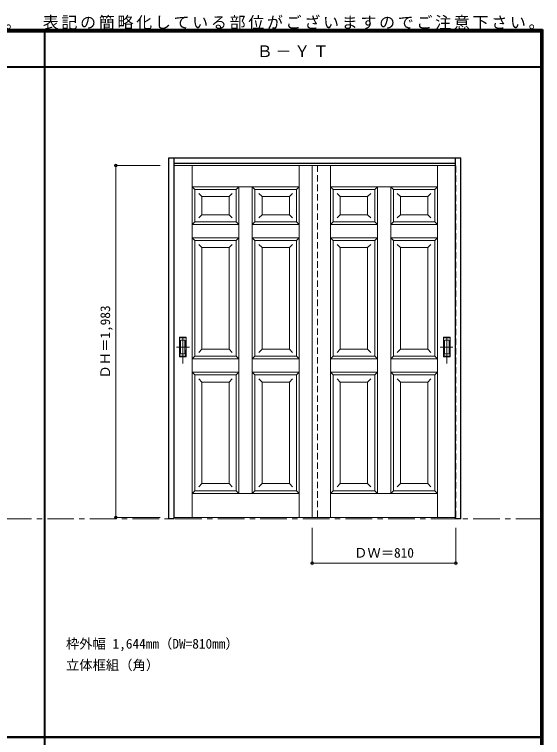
# Model space of a CAD drawing. Units: millimetres, scale not verified. Extents: x -6000 to 5700, y -4307 to 4260.
# Drawn here: x 2725 to 5700, y 186 to 4260 of the extents above; entities that cross this region are included whole.
import ezdxf
from ezdxf.enums import TextEntityAlignment as Align

# ---------------------------------------------------------------- set-up
doc = ezdxf.new("R2010")
doc.units = ezdxf.units.MM
doc.header["$LTSCALE"] = 30
doc.header["$PDMODE"] = 32
doc.header["$PDSIZE"] = 15
doc.linetypes.add('CHAIN1', pattern=[8, 5, -1, 1, -1])
doc.linetypes.add('DASHED1', pattern=[1.8, 1.2, -0.6])
for name, color, linetype, lineweight in [('0-1_通り芯', 7, 'CHAIN1', 18), ('0-2_扉', 7, 'Continuous', 18), ('0-3_仕上げ', 3, 'Continuous', 25), ('0-6_引手', 7, 'Continuous', 18), ('0-B_寸法', 4, 'Continuous', 9), ('F-1_枠', 6, 'Continuous', 40)]:
    doc.layers.add(name, color=color, linetype=linetype, lineweight=lineweight)
doc.layers.add('0-A_文字', color=7, linetype='Continuous')
doc.styles.add('ＭＳ ゴシック', font='')
doc.styles.get('ＭＳ ゴシック').set_extended_font_data('MS Gothic')

msp = doc.modelspace()

# ---------------------------------------------------------------- linework, layer by layer
at = {"layer": '0-1_通り芯'}
msp.add_line((-5490, 1418), (5690, 1418), dxfattribs=at)
at = {"layer": '0-2_扉', "color": 4, "linetype": 'DASHED1', "lineweight": 9}
for p, q in [((3622, 1426.5), (3622, 3409.5)), ((3622, 3409.5), (3625, 3409.5)), ((4402, 3409.5), (4402, 3405.5)), ((4402, 3409.5), (4402, 3405.5)), ((4432, 3409.5), (4432, 3405.5)), ((4432, 3409.5), (4432, 3405.5)), ((5212, 3409.5), (5209, 3409.5)), ((5212, 1426.5), (5212, 3409.5)), ((3622, 1426.5), (3625, 1426.5)), ((5212, 1426.5), (5209, 1426.5))]:
    msp.add_line(p, q, dxfattribs=at)
at = {"layer": '0-2_扉'}
for p, q in [((4432, 3409.5), (3625, 3409.5)), ((3725.5, 1426.5), (3725.5, 3409.5)), ((4328.5, 1426.5), (4328.5, 3409.5)), ((4402, 3409.5), (4402, 1426.5)), ((4402, 3409.5), (5209, 3409.5)), ((4505.5, 1426.5), (4505.5, 3409.5)), ((5108.5, 1426.5), (5108.5, 3409.5)), ((3987, 3289.5), (3725.5, 3289.5)), ((3725.5, 3289.5), (3740.5, 3274.5)), ((3740.5, 3091.5), (3740.5, 3274.5)), ((3974.5, 3274.5), (3740.5, 3274.5)), ((3974.5, 3274.5), (3989.21, 3289.21)), ((3974.5, 3274.5), (3974.5, 3091.5)), ((4328.5, 3289.5), (3987, 3289.5)), ((3989.5, 3289.5), (3989.5, 1561.5)), ((4079.5, 3274.5), (4064.5, 3289.5)), ((4064.5, 3289.5), (4064.5, 1561.5)), ((4079.5, 3274.5), (4079.5, 3091.5)), ((4313.5, 3274.5), (4079.5, 3274.5)), ((4328.5, 3289.5), (4313.5, 3274.5)), ((4313.5, 3091.5), (4313.5, 3274.5)), ((4505.5, 3289.5), (4520.5, 3274.5)), ((4505.5, 3289.5), (4847, 3289.5)), ((4520.5, 3091.5), (4520.5, 3274.5)), ((4520.5, 3274.5), (4754.5, 3274.5)), ((4754.5, 3274.5), (4769.5, 3289.5)), ((4754.5, 3274.5), (4754.5, 3091.5)), ((4769.5, 3289.5), (4769.5, 1561.5)), ((4844.5, 3289.5), (4844.5, 1561.5)), ((4859.5, 3274.5), (4844.79, 3289.21)), ((4847, 3289.5), (5108.5, 3289.5)), ((4859.5, 3274.5), (4859.5, 3091.5)), ((4859.5, 3274.5), (5093.5, 3274.5)), ((5108.5, 3289.5), (5093.5, 3274.5)), ((5093.5, 3091.5), (5093.5, 3274.5)), ((3780.5, 3234.5), (3762.82, 3252.18)), ((3780.5, 3234.5), (3780.5, 3131.5)), ((3780.5, 3234.5), (3934.5, 3234.5)), ((3934.5, 3234.5), (3952.18, 3252.18)), ((3934.5, 3131.5), (3934.5, 3234.5)), ((4119.5, 3234.5), (4101.82, 3252.18)), ((4119.5, 3234.5), (4119.5, 3131.5)), ((4119.5, 3234.5), (4273.5, 3234.5)), ((4273.5, 3234.5), (4291.18, 3252.18)), ((4273.5, 3131.5), (4273.5, 3234.5)), ((4560.5, 3234.5), (4542.82, 3252.18)), ((4560.5, 3131.5), (4560.5, 3234.5)), ((4714.5, 3234.5), (4560.5, 3234.5)), ((4714.5, 3234.5), (4732.18, 3252.18)), ((4714.5, 3234.5), (4714.5, 3131.5)), ((4899.5, 3234.5), (4881.82, 3252.18)), ((4899.5, 3131.5), (4899.5, 3234.5)), ((5053.5, 3234.5), (4899.5, 3234.5)), ((5053.5, 3234.5), (5071.18, 3252.18)), ((5053.5, 3234.5), (5053.5, 3131.5)), ((3780.5, 3131.5), (3762.82, 3113.82)), ((3780.5, 3131.5), (3934.5, 3131.5)), ((3934.5, 3131.5), (3934.5, 3132.93)), ((3934.5, 3131.5), (3952.18, 3113.82)), ((4119.5, 3131.5), (4101.82, 3113.82)), ((4119.5, 3131.5), (4273.5, 3131.5)), ((4273.5, 3131.5), (4273.5, 3132.93)), ((4273.5, 3131.5), (4291.18, 3113.82)), ((4560.5, 3131.5), (4542.82, 3113.82)), ((4560.5, 3131.5), (4560.5, 3132.93)), ((4714.5, 3131.5), (4560.5, 3131.5)), ((4714.5, 3131.5), (4732.18, 3113.82)), ((4899.5, 3131.5), (4881.82, 3113.82)), ((4899.5, 3131.5), (4899.5, 3132.93)), ((5053.5, 3131.5), (4899.5, 3131.5)), ((5053.5, 3131.5), (5071.18, 3113.82)), ((3740.5, 3091.5), (3725.5, 3076.5)), ((3725.5, 3076.5), (3989.5, 3076.5)), ((3974.5, 3091.5), (3740.5, 3091.5)), ((3750.5, 3091.5), (3974.5, 3091.5)), ((3989.5, 3076.5), (3974.5, 3091.5)), ((4079.5, 3091.5), (4064.5, 3076.5)), ((4064.5, 3076.5), (4328.5, 3076.5)), ((4079.5, 3091.5), (4268.5, 3091.5)), ((4313.5, 3091.5), (4114.5, 3091.5)), ((4313.31, 3091.5), (4313.5, 3091.5)), ((4328.5, 3076.5), (4313.5, 3091.5)), ((4505.5, 3076.5), (4520.5, 3091.5)), ((4769.5, 3076.5), (4505.5, 3076.5)), ((4520.69, 3091.5), (4520.5, 3091.5)), ((4520.5, 3091.5), (4719.5, 3091.5)), ((4754.5, 3091.5), (4565.5, 3091.5)), ((4754.5, 3091.5), (4769.5, 3076.5)), ((4844.5, 3076.5), (4859.5, 3091.5)), ((5108.5, 3076.5), (4844.5, 3076.5)), ((5083.5, 3091.5), (4859.5, 3091.5)), ((4859.5, 3091.5), (5093.5, 3091.5)), ((5093.5, 3091.5), (5108.5, 3076.5)), ((3740.5, 2986.5), (3725.5, 3001.5)), ((3989.5, 3001.5), (3725.5, 3001.5)), ((3740.5, 2334), (3740.5, 2986.5)), ((3974.5, 2986.5), (3740.5, 2986.5)), ((3989.5, 3001.5), (3974.5, 2986.5)), ((3974.5, 2334), (3974.5, 2986.5)), ((4079.5, 2986.5), (4064.5, 3001.5)), ((4328.5, 3001.5), (4064.5, 3001.5)), ((4079.5, 2334), (4079.5, 2986.5)), ((4313.5, 2986.5), (4079.5, 2986.5)), ((4328.5, 3001.5), (4313.5, 2986.5)), ((4313.5, 2334), (4313.5, 2986.5)), ((4505.5, 3001.5), (4520.5, 2986.5)), ((4505.5, 3001.5), (4769.5, 3001.5)), ((4520.5, 2334), (4520.5, 2986.5)), ((4520.5, 2986.5), (4754.5, 2986.5)), ((4754.5, 2986.5), (4769.5, 3001.5)), ((4754.5, 2334), (4754.5, 2986.5)), ((4844.5, 3001.5), (4859.5, 2986.5)), ((4844.5, 3001.5), (5108.5, 3001.5)), ((4859.5, 2334), (4859.5, 2986.5)), ((4859.5, 2986.5), (5093.5, 2986.5)), ((5093.5, 2986.5), (5108.5, 3001.5)), ((5093.5, 2334), (5093.5, 2986.5)), ((3780.5, 2946.5), (3762.82, 2964.18)), ((3780.5, 2946.5), (3780.5, 2374)), ((3780.5, 2946.5), (3934.5, 2946.5)), ((3934.5, 2946.5), (3952.18, 2964.18)), ((3934.5, 2946.5), (3934.5, 2374)), ((4119.46, 2946.5), (4101.79, 2964.18)), ((4119.46, 2946.5), (4119.46, 2374)), ((4119.46, 2946.5), (4273.5, 2946.5)), ((4273.46, 2946.5), (4291.14, 2964.18)), ((4273.5, 2946.5), (4273.5, 2374)), ((4560.54, 2946.5), (4542.86, 2964.18)), ((4560.5, 2946.5), (4560.5, 2374)), ((4714.54, 2946.5), (4560.5, 2946.5)), ((4714.54, 2946.5), (4732.21, 2964.18)), ((4714.54, 2946.5), (4714.54, 2374)), ((4899.5, 2946.5), (4881.82, 2964.18)), ((4899.5, 2946.5), (4899.5, 2374)), ((5053.5, 2946.5), (4899.5, 2946.5)), ((5053.5, 2946.5), (5071.18, 2964.18)), ((5053.5, 2946.5), (5053.5, 2374)), ((3780.5, 2374), (3762.82, 2356.32)), ((3780.5, 2374), (3934.5, 2374)), ((3934.5, 2374), (3934.5, 2375.43)), ((3934.5, 2374), (3952.18, 2356.32)), ((4119.5, 2374), (4101.82, 2356.32)), ((4119.5, 2374), (4273.5, 2374)), ((4273.5, 2374), (4291.18, 2356.32)), ((4560.5, 2374), (4542.82, 2356.32)), ((4714.5, 2374), (4560.5, 2374)), ((4714.5, 2374), (4732.18, 2356.32)), ((4899.5, 2374), (4881.82, 2356.32)), ((4899.5, 2374), (4899.5, 2375.43)), ((5053.5, 2374), (4899.5, 2374)), ((5053.5, 2374), (5071.18, 2356.32)), ((3740.5, 2334), (3725.5, 2319)), ((3974.5, 2334), (3740.5, 2334)), ((3750.5, 2334), (3974.5, 2334)), ((3989.5, 2319), (3974.5, 2334)), ((4079.5, 2334), (4064.5, 2319)), ((4079.5, 2334), (4268.5, 2334)), ((4313.5, 2334), (4114.5, 2334)), ((4328.5, 2319), (4313.5, 2334)), ((4505.5, 2319), (4520.5, 2334)), ((4520.5, 2334), (4719.5, 2334)), ((4754.5, 2334), (4565.5, 2334)), ((4754.5, 2334), (4769.5, 2319)), ((4844.5, 2319), (4859.5, 2334)), ((5083.5, 2334), (4859.5, 2334)), ((4859.5, 2334), (5093.5, 2334)), ((5093.5, 2334), (5108.5, 2319)), ((3725.5, 2319), (3989.5, 2319)), ((4064.5, 2319), (4328.5, 2319)), ((4769.5, 2319), (4505.5, 2319)), ((5108.5, 2319), (4844.5, 2319)), ((3740.5, 2229), (3725.5, 2244)), ((3989.5, 2244), (3725.5, 2244)), ((3989.5, 2244), (3974.5, 2229)), ((4079.5, 2229), (4064.5, 2244)), ((4328.5, 2244), (4064.5, 2244)), ((4328.5, 2244), (4313.5, 2229)), ((4505.5, 2244), (4520.5, 2229)), ((4505.5, 2244), (4769.5, 2244)), ((4754.5, 2229), (4769.5, 2244)), ((4844.5, 2244), (4859.5, 2229)), ((4844.5, 2244), (5108.5, 2244)), ((5093.5, 2229), (5108.5, 2244)), ((3740.5, 1576.5), (3740.5, 2229)), ((3974.5, 2229), (3740.5, 2229)), ((3780.5, 2189), (3762.82, 2206.68)), ((3934.5, 2189), (3952.18, 2206.68)), ((3974.5, 2229), (3974.5, 1576.5)), ((4079.5, 2229), (4079.5, 1576.5)), ((4313.5, 2229), (4079.5, 2229)), ((4119.46, 2189), (4101.79, 2206.68)), ((4273.46, 2189), (4291.14, 2206.68)), ((4313.5, 1576.5), (4313.5, 2229)), ((4520.5, 1576.5), (4520.5, 2229)), ((4520.5, 2229), (4754.5, 2229)), ((4560.54, 2189), (4542.86, 2206.68)), ((4714.54, 2189), (4732.21, 2206.68)), ((4754.5, 2229), (4754.5, 1576.5)), ((4859.5, 2229), (4859.5, 1576.5)), ((4859.5, 2229), (5093.5, 2229)), ((4899.5, 2189), (4881.82, 2206.68)), ((5053.5, 2189), (5071.18, 2206.68)), ((5093.5, 1576.5), (5093.5, 2229)), ((3780.5, 2189), (3780.5, 2187.93)), ((3780.5, 2189), (3780.5, 1616.5)), ((3780.5, 2189), (3934.5, 2189)), ((3934.5, 1617.93), (3934.5, 2189)), ((4119.46, 2189), (4273.5, 2189)), ((4119.5, 2189), (4119.5, 1616.5)), ((4273.5, 1616.5), (4273.5, 2189)), ((4560.5, 1616.5), (4560.5, 2189)), ((4714.54, 2189), (4560.5, 2189)), ((4714.5, 2189), (4714.5, 1616.5)), ((4899.5, 1617.93), (4899.5, 2189)), ((5053.5, 2189), (4899.5, 2189)), ((5053.5, 2189), (5053.5, 2187.93)), ((5053.5, 2189), (5053.5, 1616.5)), ((3780.5, 1616.5), (3762.82, 1598.82)), ((3780.5, 1616.5), (3934.5, 1616.5)), ((3934.5, 1616.5), (3934.5, 1617.93)), ((3934.5, 1616.5), (3952.18, 1598.82)), ((4119.5, 1616.5), (4101.82, 1598.82)), ((4119.5, 1616.5), (4273.5, 1616.5)), ((4273.5, 1616.5), (4273.5, 1617.93)), ((4273.5, 1616.5), (4291.18, 1598.82)), ((4560.5, 1616.5), (4542.82, 1598.82)), ((4560.5, 1616.5), (4560.5, 1617.93)), ((4714.5, 1616.5), (4560.5, 1616.5)), ((4714.5, 1616.5), (4732.18, 1598.82)), ((4899.5, 1616.5), (4881.82, 1598.82)), ((4899.5, 1616.5), (4899.5, 1617.93)), ((5053.5, 1616.5), (4899.5, 1616.5)), ((5053.5, 1616.5), (5071.18, 1598.82)), ((3740.5, 1576.5), (3725.5, 1561.5)), ((4328.5, 1561.5), (3725.5, 1561.5)), ((3974.5, 1576.5), (3740.5, 1576.5)), ((3974.5, 1576.5), (3989.5, 1561.5)), ((4079.5, 1576.5), (4064.5, 1561.5)), ((4313.5, 1576.5), (4079.5, 1576.5)), ((4313.5, 1576.5), (4328.5, 1561.5)), ((4520.5, 1576.5), (4505.5, 1561.5)), ((4505.5, 1561.5), (5108.5, 1561.5)), ((4520.5, 1576.5), (4754.5, 1576.5)), ((4754.5, 1576.5), (4769.5, 1561.5)), ((4859.5, 1576.5), (4844.5, 1561.5)), ((4859.5, 1576.5), (5093.5, 1576.5)), ((5093.5, 1576.5), (5108.5, 1561.5)), ((4432, 1426.5), (3625, 1426.5)), ((4402, 1426.5), (5209, 1426.5))]:
    msp.add_line(p, q, dxfattribs=at)
at = {"layer": '0-3_仕上げ'}
for p, q in [((3595, 1418), (3595, 3453)), ((3595, 3453), (5239, 3453)), ((3625, 1418), (3625, 3453)), ((3625, 3423), (5209, 3423)), ((5209, 1426.5), (5209, 3453)), ((5239, 1418), (5239, 3453)), ((3625, 1418), (3595, 1418))]:
    msp.add_line(p, q, dxfattribs=at)
at = {"layer": '0-3_仕上げ', "color": 4, "linetype": 'DASHED1', "lineweight": 9}
msp.add_line((4432, 3409.5), (4432, 1426.5), dxfattribs=at)
at = {"layer": '0-3_仕上げ'}
msp.add_lwpolyline([(5239, 1418), (5209, 1418), (5209, 1426.7)], dxfattribs=at)
at = {"layer": '0-6_引手', "linetype": 'CHAIN1'}
for p, q in [((3673, 2294.17), (3673, 2465.02)), ((5161, 2294.17), (5161, 2465.02)), ((3711.07, 2386.4), (3638.56, 2386.4)), ((5122.93, 2386.4), (5195.43, 2386.4))]:
    msp.add_line(p, q, dxfattribs=at)
at = {"layer": '0-6_引手'}
for p, q in [((3654, 2441.4), (3692, 2441.4)), ((3654, 2331.4), (3654, 2441.4)), ((3660.5, 2425.4), (3685.5, 2425.4)), ((3660.5, 2347.4), (3660.5, 2425.4)), ((3685.5, 2347.4), (3685.5, 2425.4)), ((3692, 2331.4), (3692, 2441.4)), ((5142, 2331.4), (5142, 2441.4)), ((5148.5, 2347.4), (5148.5, 2425.4)), ((5173.5, 2425.4), (5148.5, 2425.4)), ((5173.5, 2347.4), (5173.5, 2425.4)), ((3654, 2331.4), (3692, 2331.4)), ((3660.5, 2347.4), (3685.5, 2347.4)), ((5180, 2331.4), (5142, 2331.4)), ((5173.5, 2347.4), (5148.5, 2347.4))]:
    msp.add_line(p, q, dxfattribs=at)
at = {"layer": '0-6_引手', "linetype": 'DASHED1'}
for p, q in [((3689, 2335.4), (3689, 2437.4)), ((5177, 2437.4), (5145, 2437.4)), ((5177, 2335.4), (5177, 2437.4)), ((3657, 2335.4), (3689, 2335.4))]:
    msp.add_line(p, q, dxfattribs=at)
for points in [[(3657, 2335.4), (3657, 2437.4), (3689, 2437.4)], [(5177, 2335.4), (5145, 2335.4), (5145, 2437.4)]]:
    msp.add_lwpolyline(points, dxfattribs=at)
at = {"layer": '0-6_引手'}
msp.add_lwpolyline([(5180, 2331.4), (5180, 2441.4), (5142, 2441.4)], dxfattribs=at)
at = {"layer": '0-B_寸法'}
for p, q in [((3295, 3409.5), (3545, 3409.5)), ((3295, 3409.5), (3295, 1426.5)), ((3295, 1426.5), (3545, 1426.5)), ((4402, 1168), (4402, 1368)), ((5212, 1168), (5212, 1368)), ((4402, 1168), (5212, 1168))]:
    msp.add_line(p, q, dxfattribs=at)
at = {"layer": '0-B_寸法', "color": 7}
for p in [(3295, 3409.5), (3295, 1426.5), (4402, 1168), (5212, 1168)]:
    msp.add_point(p, dxfattribs=at)
at = {"layer": 'F-1_枠'}
for p, q in [((-6000, 4175), (5700, 4175)), ((-6000, 4170), (5700, 4170)), ((-6000, 4165), (5700, 4165)), ((2895, -3790), (2895, 4175)), ((5690, 4175), (5690, -4205)), ((5695, 4175), (5695, -4205)), ((5700, 4175), (5700, -4205)), ((-6000, 3965), (5700, 3965)), ((-6000, 190.5), (5700, 190.5)), ((-6000, 187.5), (5700, 187.5))]:
    msp.add_line(p, q, dxfattribs=at)

# ---------------------------------------------------------------- texts
at = {"layer": '0-A_文字', "style": 'ＭＳ ゴシック'}
for s, p in [('枠外幅 1,644mm（DW=810mm）', (3015, 670.5)), ('立体框組（角）', (3015, 550.5))]:
    msp.add_text(s, height=54.99, dxfattribs=at).set_placement(p, align=Align.BOTTOM_LEFT)
at = {"layer": '0-A_文字', "char_height": 65.98, "attachment_point": 7, "style": 'ＭＳ ゴシック'}
for s, insert in [('\\T1.17;※本図は意匠確認用です。\u3000表記の簡略化している部位がございますのでご注意下さい。', (1515, 4175)), ('\\T1.17;Ｂ－ＹＴ', (4090, 4020))]:
    msp.add_mtext(s, dxfattribs=dict(at, insert=insert))
at = {"layer": '0-B_寸法', "color": 7, "style": 'ＭＳ ゴシック'}
msp.add_text('ＤＨ＝1,983', height=54.99, rotation=90, dxfattribs=at).set_placement((3280, 2208.75), align=Align.BOTTOM_LEFT)
msp.add_text('ＤＷ＝810', height=54.99, dxfattribs=at).set_placement((4638.25, 1183), align=Align.BOTTOM_LEFT)

doc.saveas('drawing.dxf')
